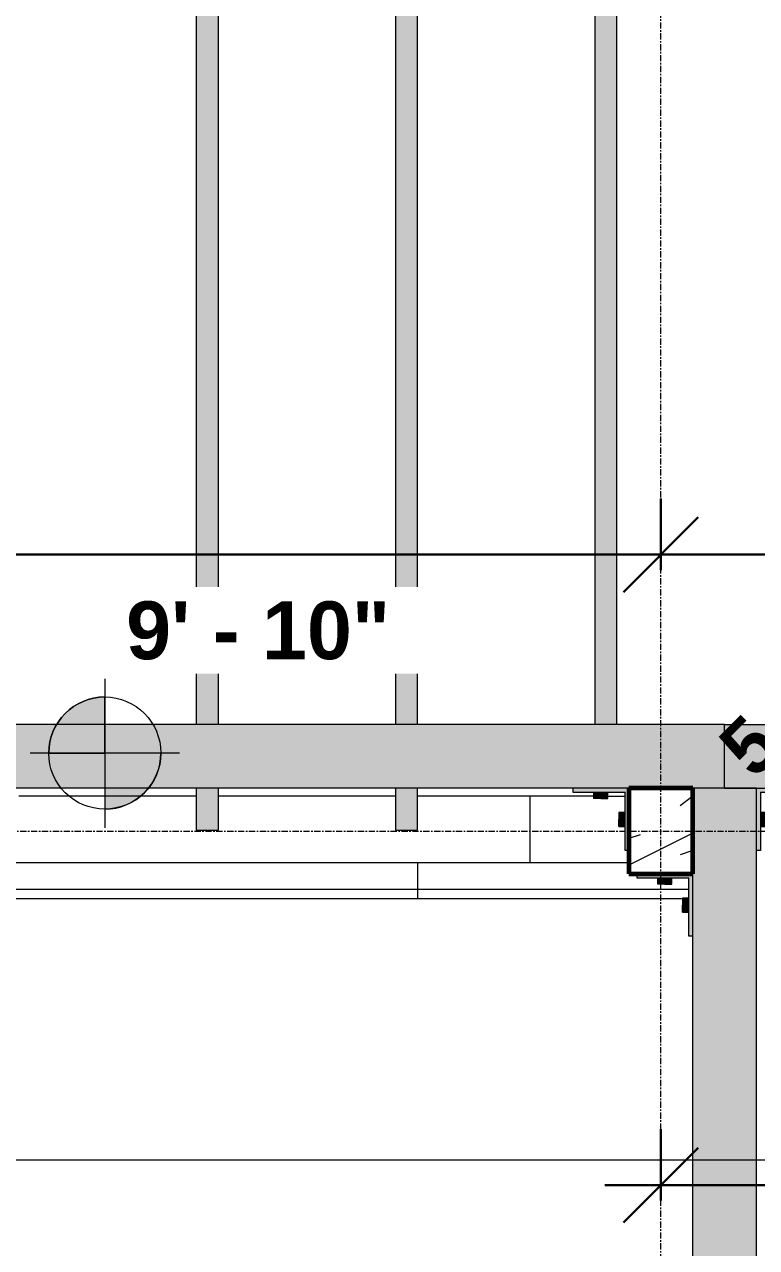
# Model space of a CAD drawing. Header units: inches. Extents: x -3226 to -1722, y 8184 to 8997.
# Drawn here: x -2484.4 to -2425.6, y 8593.1 to 8691.3 of the extents above; entities that cross this region are included whole.
import ezdxf

# ---------------------------------------------------------------- set-up
doc = ezdxf.new("R2010")
doc.units = ezdxf.units.IN
doc.header["$MEASUREMENT"] = 0
doc.linetypes.add('Grid Line 1_2_', pattern=[0.8749999999999999, 0.4999999999999999, -0.125, 0.125, -0.125])
for name, color, linetype, lineweight in [('A-ANNO-DIMS-1', 211, 'Continuous', 30), ('G-ANNO-DIMS', 111, 'Continuous', 9), ('G-ANNO-SYMB', 111, 'Continuous', 9), ('I-WALL', 2, 'Continuous', 18), ('S-BEAM', 12, 'Continuous', 9), ('S-BEAM-1', 63, 'Continuous', 9), ('S-BEAM-2', 143, 'Continuous', 9), ('S-COLS', 52, 'Continuous', 9), ('S-COLS-1', 7, 'Continuous', 9), ('S-COLS-2', 52, 'Continuous', 60), ('S-COLS-IDEN', 171, 'Continuous', 9), ('S-FSTN', 2, 'Continuous', 9), ('S-GRID-1', 1, 'Grid Line 1_2_', 9)]:
    doc.layers.add(name, color=color, linetype=linetype, lineweight=lineweight)
doc.styles.add('Arial_B', font='arialbd.ttf', dxfattribs={"height": 4.642857142857141})
doc.styles.add('Century Gothic_B', font='GOTHICB.TTF', dxfattribs={"height": 4.499999999999996})
doc.dimstyles.new('OD__1__Tol__', dxfattribs={"dimscale": 12, "dimtxt": 4.698757213728865, "dimasz": 0.5, "dimexe": 0.375, "dimexo": 0.2500000000000001, "dimgap": 0.06250000000000001, "dimtad": 1, "dimdec": 0, "dimzin": 3, "dimdsep": 46, "dimlunit": 4, "dimtxsty": 'Century Gothic_B', "dimblk1": 'OBLIQUE', "dimblk2": 'OBLIQUE', "dimsah": 1, "dimcen": 0.09, "dimdle": 0.375, "dimazin": 0, "dimtfac": 1, "dimtdec": 4, "dimtix": 1, "dimtmove": 0, "dimatfit": 3, "dimfxl": 1, "dimtvp": 1, "dimtfill": 1, "dimfrac": 2, "dimtolj": 1, "dimtzin": 0, "dimlwd": 30, "dimlwe": 30, "dimarcsym": 2})

# ---------------------------------------------------------------- blocks, each defined once
blk = doc.blocks.new('Dimension Lumber - GLULAM - 5_125 in_ x 15 in_-2273012-FRAMING - 2ND FLOOR')
at = {"layer": 'S-BEAM-1'}
blk.add_hatch(color=256, dxfattribs=at).paths.add_polyline_path([(143.5625000000022, 2.562499999999033), (53.00895183964993, 2.562499999998095), (53.07662427907717, 2.399124278933726), (53.41250000014087, 2.259999999997262), (55.4475000001409, 2.259999999997262), (55.4475000001409, 1.859999999997285), (50.17750000014092, 1.859999999997285), (50.17750000014092, 2.259999999997262), (52.21250000014103, 2.259999999997262), (52.56014547301802, 2.427538973387555), (52.61604816063188, 2.562499999998095), (-143.5624999999961, 2.562499999995964), (-143.5624999999961, -2.562500000007219), (143.5625000000023, -2.562500000004149)], flags=0)
at = {"layer": 'S-BEAM'}
for p, q in [((-143.5624999999991, 2.562499999999959), (-143.5624999999991, -2.562500000000172)), ((-143.562499999999, 2.562499999999959), (-141.0000000000002, 2.562499999999959)), ((-135.8750000000003, 2.562499999999959), (47.5625000002042, 2.562499999999959)), ((-143.562499999999, -2.562500000000172), (143.562499999999, -2.562500000000172))]:
    blk.add_line(p, q, dxfattribs=at)
blk = doc.blocks.new('Dimension Lumber - GLULAM - 5_125 in_ x 15 in_-2273401-FRAMING - 2ND FLOOR')
at = {"layer": 'S-BEAM-1'}
blk.add_hatch(color=256, dxfattribs=at).paths.add_polyline_path([(24.7600049736418, -2.56249999999639), (56.37499999999766, -2.562499999996049), (56.37499999999766, 2.562500000005087), (-42.62500000000301, 2.562500000004149), (-42.62500000000301, -2.562499999994855), (-26.98443985661003, -2.562499999996816)], flags=0)
at = {"layer": 'S-BEAM'}
for p, q in [((-42.62500000000059, 2.562499999999959), (56.37500000000005, 2.562499999999959)), ((56.37500000000005, -2.562500000000172), (56.37500000000005, 2.562499999999959)), ((-42.62500000000059, -2.562500000000172), (51.24999999999695, -2.562500000000172))]:
    blk.add_line(p, q, dxfattribs=at)
blk = doc.blocks.new('Dimension Lumber - GLULAM - 5_125 in_ x 15 in_-2273031-FRAMING - 2ND FLOOR')
at = {"layer": 'S-BEAM-1'}
h = blk.add_hatch(color=256, dxfattribs=at)
h.paths.add_polyline_path([(115.7187500000108, 2.56249999999784), (88.28125016774747, 2.56249999999801), (88.2812501677473, -2.56250000000432), (115.7187500000106, -2.56250000000449)], flags=0)
h.paths.add_polyline_path([(83.15625016774293, 2.562499999998181), (-115.7187500000181, 2.562500000000056), (-115.7187500000164, -2.562500000002273), (83.15625016774275, -2.562500000004149)], flags=0)
at = {"layer": 'S-BEAM'}
for p, q in [((-115.7187500000142, 2.562500000000172), (-115.7187500000142, -6.931122342734851e-13)), ((83.15625016775054, 2.562500000000172), (-115.7187500000143, 2.562500000000172)), ((76.28125016774682, -2.562499999999959), (-108.8437500000121, -2.562499999999959))]:
    blk.add_line(p, q, dxfattribs=at)
blk = doc.blocks.new('Timber-Column - 5 1_8_ x 6 7_8_ GLULAM COL_-1961977-FRAMING - 2ND FLOOR')
at = {"layer": 'S-COLS-1'}
h = blk.add_hatch(dxfattribs=at)
h.set_pattern_fill('FP_19', color=256, style=0, pattern_type=2)
h.set_pattern_definition([(216.87, (2436.535, -4163.885), (23.98977142872239, 15.99364285576162), [3.998, -35.986]), (206.565, (2441.333, -4166.284000000001), (-7.997080657381741, -7.996619158077422), [8.941, -8.941]), (198.435, (2441.333, -4170.282999999999), (-15.99384457876375, -7.997098260641131), [5.057999999999999, -20.23])])
h.paths.add_polyline_path([(-2.562500000001591, -3.43749999999747), (2.56249999999784, -3.43749999999747), (2.56249999999784, 3.437500000003098), (-2.562500000001591, 3.437500000003098), (-2.562500000001591, -2.562500000000397)], flags=0)
at = {"layer": 'S-COLS-2'}
for p, q in [((-2.562500000000005, 3.437499999999996), (-2.562500000000005, -3.4375)), ((2.562499999999993, 3.437499999999996), (-2.562500000000005, 3.437499999999996)), ((2.562499999999993, -3.4375), (2.562499999999993, 3.437499999999996)), ((-2.562500000000005, -3.4375), (2.562499999999993, -3.4375))]:
    blk.add_line(p, q, dxfattribs=at)
blk = doc.blocks.new('060523 - W_P_C - Fastenings - Column Base _ Top with X Bracing - Custom - CUSTOM - L5_x5_x5_16_x13_ - RAW STEEL-2278160-FRAMING - 2ND FLOOR')
at = {"layer": 'S-FSTN'}
for points in [[(3.749999999997015, 1.937499999998408), (3.749999999997015, 2.249999999998635), (3.437499999997385, 2.249999999998635), (3.43749999999747, -2.250000000001875), (3.749999999997015, -2.250000000001875), (3.74999999999693, -0.2941622717355016)], [(8.437499999997014, 1.937499999998408), (8.437499999997014, 2.249999999998635), (3.749999999997015, 2.249999999998635), (3.749999999997015, 1.937499999998408), (7.281505132330351, 1.937499999998408)], [(5.937499999994514, 1.937499999998408), (5.374999999994599, 1.937499999998408), (5.374999999994599, 1.437499999999716), (5.937499999994514, 1.437499999999716)], [(6.499999999995111, 1.937499999998408), (5.937499999994514, 1.937499999998408), (5.937499999994514, 1.437499999999716), (6.499999999995111, 1.437499999999716)], [(4.249999999995622, 0.562500000000682), (3.74999999999693, 0.562500000000682), (3.74999999999693, 6.821210263296961e-13), (4.249999999995622, 8.526512829121201e-13)], [(4.249999999995622, -0.5624999999998294), (4.249999999995622, 8.526512829121201e-13), (3.74999999999693, 6.821210263296961e-13), (3.74999999999693, -0.5624999999998294), (4.062499999998606, -0.5624999999998294)]]:
    blk.add_hatch(color=256, dxfattribs=at).paths.add_polyline_path(points, flags=0)
for p, q in [((8.437500000000323, 2.250000000000361), (8.437500000000323, 1.937500000000361)), ((8.437500000000323, 1.937500000000361), (3.750000000000326, 1.937500000000363)), ((3.75000000000028, -2.249999999999757), (3.750000000000272, 1.937500000000363)), ((5.374999999997893, 1.937500000001725), (5.374999999997893, 1.437500000001736)), ((5.374999999997893, 1.437500000001736), (5.937499999997687, 1.437500000001741)), ((5.937499999997686, 1.437500000001741), (5.937499999997686, 1.93750000000173)), ((6.499999999998385, 1.437500000001735), (5.937499999997687, 1.437500000001741)), ((6.499999999998385, 1.437500000001735), (6.499999999998385, 1.937500000001724)), ((4.249999999998907, 0.5625000000026904), (3.749999999998917, 0.5625000000026895)), ((3.749999999998912, 2.894198908863515e-12), (4.249999999998901, 2.895142598434447e-12)), ((4.2499999999989, 2.895100825739405e-12), (4.249999999998907, 0.5625000000026904)), ((4.2499999999989, 2.895100825739405e-12), (4.249999999998908, -0.5624999999978013)), ((4.249999999998909, -0.5624999999978013), (3.74999999999892, -0.5624999999978023)), ((3.43750000000028, -2.249999999999758), (3.750000000000279, -2.249999999999757))]:
    blk.add_line(p, q, dxfattribs=at)
blk = doc.blocks.new('060523 - W_P_C - Fastenings - Column Base _ Top with X Bracing - Custom - CUSTOM - L5_x5_x5_16_x13_ - RAW STEEL-V28-FRAMING - 2ND FLOOR')
at = {"layer": 'S-FSTN'}
for points in [[(3.749999999995907, -1.937500000003268), (3.749999999995822, 2.249999999996845), (3.437499999997555, 2.249999999996845), (3.437499999997555, -2.250000000002984), (3.749999999995907, -2.250000000002984)], [(4.249999999994514, 0.562499999994884), (3.749999999995822, 0.562499999994884), (3.749999999995822, -5.712763595511205e-12), (4.249999999994514, -5.798028723802417e-12)], [(4.249999999994514, -5.798028723802417e-12), (3.749999999995822, -5.712763595511205e-12), (3.749999999995822, -0.5625000000056274), (4.249999999994514, -0.5625000000056274)], [(8.437499999995905, -1.937500000003268), (3.749999999995907, -1.937500000003268), (3.749999999995907, -2.250000000002984), (8.437499999995905, -2.250000000002984)], [(5.937499999993405, -1.937500000003268), (5.92132380967456, -1.437500000004661), (5.374999999993491, -1.437500000004661), (5.374999999993491, -1.937500000003268), (5.840442858079995, -1.937500000003268)], [(6.499999999994002, -1.437500000004661), (5.937499999993405, -1.437500000004661), (5.937499999993405, -1.937500000003268), (6.499999999994002, -1.937500000003268)]]:
    blk.add_hatch(color=256, dxfattribs=at).paths.add_polyline_path(points, flags=0)
for p, q in [((3.750000000000279, 2.249999999999757), (3.43750000000028, 2.249999999999758)), ((3.750000000000272, -1.937500000000363), (3.75000000000028, 2.249999999999757)), ((3.74999999999892, 0.5624999999978023), (4.249999999998909, 0.5624999999978013)), ((4.249999999998908, 0.5624999999978013), (4.2499999999989, -2.895100825739405e-12)), ((4.249999999998901, -2.895142598434447e-12), (3.749999999998912, -2.894198908863515e-12)), ((3.749999999998917, -0.5625000000026895), (4.249999999998907, -0.5625000000026904)), ((4.249999999998907, -0.5625000000026904), (4.2499999999989, -2.895100825739405e-12)), ((3.750000000000326, -1.937500000000363), (8.437500000000323, -1.937500000000361)), ((5.937499999997687, -1.437500000001741), (5.374999999997893, -1.437500000001736)), ((5.374999999997893, -1.437500000001736), (5.374999999997893, -1.937500000001725)), ((5.937499999997686, -1.93750000000173), (5.937499999997686, -1.437500000001741)), ((5.937499999997687, -1.437500000001741), (6.499999999998385, -1.437500000001735)), ((6.499999999998385, -1.937500000001724), (6.499999999998385, -1.437500000001735)), ((8.437500000000323, -1.937500000000361), (8.437500000000323, -2.250000000000361))]:
    blk.add_line(p, q, dxfattribs=at)
blk = doc.blocks.new('Plywood Web Joist - 11 7_8_ TJI360 _ 16_ O_C_-1967457-FRAMING - 2ND FLOOR')
at = {"layer": 'S-BEAM-2'}
blk.add_hatch(color=256, dxfattribs=at).paths.add_polyline_path([(119.1874999999947, 0.8749999999986925), (-115.5000000000039, 0.8749999999983514), (-115.5000000000039, -0.8750000000021031), (119.1874999999947, -0.875000000001762)], flags=0)
at = {"layer": 'S-BEAM'}
for p, q in [((-115.5000000000011, 0.8749999999999303), (119.1874999999996, 0.8749999999999303)), ((-115.5000000000011, -0.8750000000000687), (119.1874999999996, -0.8750000000000687))]:
    blk.add_line(p, q, dxfattribs=at)
blk = doc.blocks.new('Plywood Web Joist - 11 7_8_ TJI360 _ 16_ O_C_-V38-FRAMING - 2ND FLOOR')
at = {"layer": 'S-BEAM-2'}
h = blk.add_hatch(color=256, dxfattribs=at)
h.paths.add_polyline_path([(124.7187499999969, -0.8750000000021031), (124.7187499999969, 0.874999999998522), (121.3437499999965, 0.874999999998522), (121.3437499999965, -0.8750000000021031)], flags=0)
h.paths.add_polyline_path([(116.2187499999934, 0.874999999998522), (-118.4687500000027, 0.8749999999981809), (-118.4687500000027, -0.8750000000024442), (116.2187499999934, -0.8750000000021031)], flags=0)
at = {"layer": 'S-BEAM'}
for p, q in [((-118.46875, 0.8749999999999303), (116.2187499999995, 0.8749999999999303)), ((121.3437499999996, 0.8749999999999303), (124.7187500000002, 0.8749999999999303)), ((124.7187500000002, -0.8750000000000687), (124.7187500000002, 0.8749999999999302)), ((-118.46875, -0.8750000000000687), (116.2187499999995, -0.8750000000000687)), ((121.3437499999996, -0.8750000000000687), (124.7187500000002, -0.8750000000000687))]:
    blk.add_line(p, q, dxfattribs=at)
blk = doc.blocks.new('_Oblique')
at = {"color": 0, "linetype": 'ByBlock', "lineweight": -2}
blk.add_line((-0.5, -0.5), (0.5, 0.5), dxfattribs=at)
blk = doc.blocks.new('DIMBLOCK1-FRAMING - 2ND FLOOR')
at = {"layer": 'A-ANNO-DIMS-1', "color": 0, "lineweight": 30, "transparency": 16777216}
for p, q in [((-2433.336683847667, 8596.90720452297), (-2433.336683847667, 8602.649845210088)), ((-2331.774183847667, 8596.90720452297), (-2331.774183847667, 8602.649845210088)), ((-2327.274183847667, 8598.149845210088), (-2437.836683847667, 8598.149845210088))]:
    blk.add_line(p, q, dxfattribs=at)
at = {"layer": 'Defpoints', "color": 0, "transparency": 16777216}
for p in [(-2433.336683847667, 8598.149845210088), (-2433.336683847667, 8593.90720452297), (-2331.774183847667, 8593.90720452297)]:
    blk.add_point(p, dxfattribs=at)
at = {"layer": 'A-ANNO-DIMS-1', "color": 0, "lineweight": 30, "transparency": 16777216, "xscale": 5.999999999999999, "yscale": 5.999999999999999, "zscale": 5.999999999999999, "rotation": 180}
blk.add_blockref('_Oblique', (-2433.336683847667, 8598.149845210088), dxfattribs=at)
at = {"layer": 'A-ANNO-DIMS-1', "color": 0, "lineweight": 30, "transparency": 16777216, "xscale": 5.999999999999999, "yscale": 5.999999999999999, "zscale": 5.999999999999999}
blk.add_blockref('_Oblique', (-2331.774183847667, 8598.149845210088), dxfattribs=at)
at = {"layer": 'A-ANNO-DIMS-1', "color": 0, "transparency": 16777216, "insert": (-2382.555433847667, 8601.263033534831), "char_height": 4.499999999999996, "attachment_point": 5, "style": 'Century Gothic_B', "bg_fill": 3, "box_fill_scale": 1.25, "bg_fill_color": 256, "bg_fill_true_color": 13158600, "bg_fill_transparency": 0}
blk.add_mtext('\\A1;8\'-6"', dxfattribs=at)
blk = doc.blocks.new('DIMBLOCK5-FRAMING - 2ND FLOOR')
at = {"layer": 'A-ANNO-DIMS-1', "color": 0, "lineweight": 30, "transparency": 16777216}
for p, q in [((-2433.336683847667, 8647.513882881867), (-2433.336683847667, 8653.256523568987)), ((-2331.774183847667, 8647.513882881867), (-2331.774183847667, 8653.256523568987)), ((-2327.274183847667, 8648.756523568987), (-2437.836683847667, 8648.756523568987))]:
    blk.add_line(p, q, dxfattribs=at)
at = {"layer": 'Defpoints', "color": 0, "transparency": 16777216}
for p in [(-2433.336683847667, 8648.756523568987), (-2433.336683847667, 8644.513882881867), (-2331.774183847667, 8644.513882881867)]:
    blk.add_point(p, dxfattribs=at)
at = {"layer": 'A-ANNO-DIMS-1', "color": 0, "lineweight": 30, "transparency": 16777216, "xscale": 5.999999999999999, "yscale": 5.999999999999999, "zscale": 5.999999999999999, "rotation": 180}
blk.add_blockref('_Oblique', (-2433.336683847667, 8648.756523568987), dxfattribs=at)
at = {"layer": 'A-ANNO-DIMS-1', "color": 0, "lineweight": 30, "transparency": 16777216, "xscale": 5.999999999999999, "yscale": 5.999999999999999, "zscale": 5.999999999999999}
blk.add_blockref('_Oblique', (-2331.774183847667, 8648.756523568987), dxfattribs=at)
at = {"layer": 'A-ANNO-DIMS-1', "color": 0, "transparency": 16777216, "insert": (-2382.555433847667, 8651.86971189373), "char_height": 4.499999999999996, "attachment_point": 5, "style": 'Century Gothic_B', "bg_fill": 3, "box_fill_scale": 1.25, "bg_fill_color": 256, "bg_fill_true_color": 13158600, "bg_fill_transparency": 0}
blk.add_mtext('\\A1;8\'-6"', dxfattribs=at)
blk = doc.blocks.new('DIMBLOCK6-FRAMING - 2ND FLOOR')
at = {"layer": 'A-ANNO-DIMS-1', "color": 0, "lineweight": 30, "transparency": 16777216}
for p, q in [((-2621.89918384787, 8647.513882881867), (-2621.89918384787, 8653.256523568985)), ((-2433.336683847667, 8647.513882881867), (-2433.336683847667, 8653.256523568985)), ((-2428.836683847667, 8648.756523568985), (-2626.39918384787, 8648.756523568985))]:
    blk.add_line(p, q, dxfattribs=at)
at = {"layer": 'Defpoints', "color": 0, "transparency": 16777216}
for p in [(-2621.89918384787, 8648.756523568985), (-2621.89918384787, 8644.513882881867), (-2433.336683847667, 8644.513882881867)]:
    blk.add_point(p, dxfattribs=at)
at = {"layer": 'A-ANNO-DIMS-1', "color": 0, "lineweight": 30, "transparency": 16777216, "xscale": 5.999999999999999, "yscale": 5.999999999999999, "zscale": 5.999999999999999, "rotation": 180}
blk.add_blockref('_Oblique', (-2621.89918384787, 8648.756523568985), dxfattribs=at)
at = {"layer": 'A-ANNO-DIMS-1', "color": 0, "lineweight": 30, "transparency": 16777216, "xscale": 5.999999999999999, "yscale": 5.999999999999999, "zscale": 5.999999999999999}
blk.add_blockref('_Oblique', (-2433.336683847667, 8648.756523568985), dxfattribs=at)
at = {"layer": 'A-ANNO-DIMS-1', "color": 0, "transparency": 16777216, "insert": (-2527.617933847769, 8651.869711893729), "char_height": 4.499999999999996, "attachment_point": 5, "style": 'Century Gothic_B', "bg_fill": 3, "box_fill_scale": 1.25, "bg_fill_color": 256, "bg_fill_true_color": 13158600, "bg_fill_transparency": 0}
blk.add_mtext('\\A1;15\'-9"', dxfattribs=at)
blk = doc.blocks.new('Spot Elevations - Spot Elevation - Target Filled-1560264-FRAMING - 2ND FLOOR')
at = {"layer": 'G-ANNO-DIMS'}
h = blk.add_hatch(color=256, dxfattribs=at)
edge = h.paths.add_edge_path(flags=0)
edge.add_line((1.249000902703301e-16, 0), (-0.09374999999999985, 0))
edge.add_arc((5.724587470723462e-16, -3.434752482434078e-16), 0.09375000000000037, 90.00000000000063, 180.0000000000002, ccw=False)
edge.add_line((1.249000902703301e-16, 0.09375000000000007), (1.249000902703301e-16, 0))
h = blk.add_hatch(color=256, dxfattribs=at)
edge = h.paths.add_edge_path(flags=0)
edge.add_line((1.249000902703301e-16, 0), (0.09375000000000029, 0))
edge.add_arc((2.289834988289385e-16, 6.245004513516504e-17), 0.09374999999999996, 269.99999999999955, 359.99999999999966, ccw=False)
edge.add_line((1.249000902703301e-16, -0.09375), (1.249000902703301e-16, 0))
for p, q in [((-2.706168622523819e-16, 0.1243846875261664), (-2.706168622523819e-16, -0.125)), ((1.249000902703301e-16, 0), (1.249000902703301e-16, 0.09375000000000007)), ((0.1250000000000001, 7.067913962433002e-16), (-0.1249999999999998, 7.067913962433002e-16)), ((-0.09374999999999985, 0), (1.249000902703301e-16, 0)), ((1.249000902703301e-16, 0), (1.249000902703301e-16, -0.09375)), ((0.09375000000000029, 0), (1.249000902703301e-16, 0))]:
    blk.add_line(p, q, dxfattribs=at)
blk.add_circle((1.249000902703301e-16, 0), 0.09375000000000007, dxfattribs=at)
for centre, radius, start, end in [((5.724587470723462e-16, -3.434752482434078e-16), 0.09375000000000037, 90.00000000000026, 179.9999999999999), ((2.289834988289385e-16, 6.245004513516504e-17), 0.09374999999999996, 269.9999999999992, 359.9999999999993)]:
    blk.add_arc(centre, radius, start, end, dxfattribs=at)

msp = doc.modelspace()

# ---------------------------------------------------------------- linework, layer by layer
at = {"layer": 'G-ANNO-SYMB'}
msp.add_line((-3196.82700310181, 8600.16698472336), (-1800.378008586268, 8600.166984723357), dxfattribs=at)
at = {"layer": 'I-WALL'}
for p, q in [((-2470.649183847662, 8629.381881505387), (-2484.899183847661, 8629.381881505387)), ((-2454.649183847662, 8629.381881505387), (-2468.899183847662, 8629.381881505387)), ((-2438.711683847666, 8629.381881505387), (-2452.899183847661, 8629.381881505387)), ((-2443.860642675766, 8629.381881505387), (-2443.860642675766, 8624.006881505386)), ((-2437.586683847663, 8629.381881505387), (-2436.211683847665, 8629.381881505387)), ((-2435.899183847665, 8624.006881505386), (-2514.932873569755, 8624.006881505386)), ((-2452.891838609862, 8624.006881505386), (-2452.891838609862, 8621.131881505387)), ((-2431.086683847665, 8621.881881505387), (-2535.649183847108, 8621.881881505387)), ((-2431.586683847665, 8621.131881505387), (-2623.64918384787, 8621.131881505387))]:
    msp.add_line(p, q, dxfattribs=at)
at = {"layer": 'S-GRID-1'}
for p, q in [((-2433.336683847666, 8230.729629666275), (-2433.336683847667, 8939.787379711708)), ((-3180.417496703272, 8626.56938150539), (-1746.226637471095, 8626.569381505386))]:
    msp.add_line(p, q, dxfattribs=at)

# ---------------------------------------------------------------- block references
at = {"layer": 'G-ANNO-DIMS', "xscale": 47.99999999999997, "yscale": 47.99999999999997, "zscale": 47.99999999999997}
msp.add_blockref('Spot Elevations - Spot Elevation - Target Filled-1560264-FRAMING - 2ND FLOOR', (-2477.990917464504, 8632.82963645651), dxfattribs=at)
at = {"layer": 'S-BEAM'}
for name, p, rotation in [('Plywood Web Joist - 11 7_8_ TJI360 _ 16_ O_C_-V38-FRAMING - 2ND FLOOR', (-2469.774183847661, 8751.350631505387), 269.9999999999999), ('Plywood Web Joist - 11 7_8_ TJI360 _ 16_ O_C_-V38-FRAMING - 2ND FLOOR', (-2453.774183847661, 8751.350631505387), 269.9999999999999), ('Plywood Web Joist - 11 7_8_ TJI360 _ 16_ O_C_-1967457-FRAMING - 2ND FLOOR', (-2437.774183847661, 8754.319381505387), 269.9999999999999), ('Dimension Lumber - GLULAM - 5_125 in_ x 15 in_-2273012-FRAMING - 2ND FLOOR', (-2571.774183847665, 8632.56938150539), 180), ('Dimension Lumber - GLULAM - 5_125 in_ x 15 in_-2273031-FRAMING - 2ND FLOOR', (-2428.211683847665, 8514.288131505375), 270.0000000000005)]:
    msp.add_blockref(name, p, dxfattribs=dict(at, rotation=rotation))
msp.add_blockref('Dimension Lumber - GLULAM - 5_125 in_ x 15 in_-2273401-FRAMING - 2ND FLOOR', (-2385.586683847665, 8632.569381505387), dxfattribs=at)
at = {"layer": 'S-COLS'}
msp.add_blockref('Timber-Column - 5 1_8_ x 6 7_8_ GLULAM COL_-1961977-FRAMING - 2ND FLOOR', (-2433.336683847665, 8626.569381505387), dxfattribs=at)
at = {"layer": 'S-FSTN'}
for name, p, rotation in [('060523 - W_P_C - Fastenings - Column Base _ Top with X Bracing - Custom - CUSTOM - L5_x5_x5_16_x13_ - RAW STEEL-2278160-FRAMING - 2ND FLOOR', (-2438.149183847665, 8633.44438150539), 269.9999999999999), ('060523 - W_P_C - Fastenings - Column Base _ Top with X Bracing - Custom - CUSTOM - L5_x5_x5_16_x13_ - RAW STEEL-V28-FRAMING - 2ND FLOOR', (-2423.399183847665, 8633.444381505406), 269.9999999999997), ('060523 - W_P_C - Fastenings - Column Base _ Top with X Bracing - Custom - CUSTOM - L5_x5_x5_16_x13_ - RAW STEEL-2278160-FRAMING - 2ND FLOOR', (-2433.024183847665, 8626.569381505406), 269.9999999999999)]:
    msp.add_blockref(name, p, dxfattribs=dict(at, rotation=rotation))

# ---------------------------------------------------------------- texts
at = {"layer": 'S-COLS-IDEN', "insert": (-2429.012749150598, 8633.820394616887), "char_height": 4.499999999999996, "width": 104.8379999999999, "attachment_point": 1, "rotation": 45, "style": 'Century Gothic_B'}
msp.add_mtext('5 1/8" x 6 7/8" GLULAM COL.', dxfattribs=at)

# ---------------------------------------------------------------- next in the draw order: dimensions: what is measured, and where the dimension line sits
at = {"layer": 'A-ANNO-DIMS-1'}
for base, p1, p2, override, picture, middle in [((-2433.336683847667, 8648.756523568987), (-2331.774183847667, 8644.513882881867), (-2433.336683847667, 8644.513882881867), {"dimpost": '<>', "dimfxl": 101.5625000000005}, 'DIMBLOCK5-FRAMING - 2ND FLOOR', (-2382.555433847667, 8651.86971189373)), ((-2433.336683847667, 8598.149845210088), (-2331.774183847667, 8593.90720452297), (-2433.336683847667, 8593.90720452297), {"dimpost": '<>', "dimfxl": 101.5625}, 'DIMBLOCK1-FRAMING - 2ND FLOOR', (-2382.555433847667, 8601.263033534831))]:
    dim = msp.add_linear_dim(base=base, p1=p1, p2=p2, dimstyle='OD__1__Tol__', override=override, dxfattribs=at)
    dim.commit()
    dim.dimension.update_dxf_attribs({"geometry": picture, "text_midpoint": middle})

# ---------------------------------------------------------------- next in the draw order: dimensions: what is measured, and where the dimension line sits
dim = msp.add_linear_dim(base=(-2621.89918384787, 8648.756523568985), p1=(-2433.336683847667, 8644.513882881867), p2=(-2621.89918384787, 8644.513882881867), angle=5.527101931830808e-13, dimstyle='OD__1__Tol__', override={"dimpost": '<>', "dimfxl": 188.5625000002024}, dxfattribs=at)
dim.commit()
dim.dimension.update_dxf_attribs({"geometry": 'DIMBLOCK6-FRAMING - 2ND FLOOR', "text_midpoint": (-2527.617933847769, 8651.869711893729)})

# ---------------------------------------------------------------- next in the draw order: texts
at = {"layer": 'G-ANNO-DIMS', "insert": (-2476.274992069958, 8645.002882699308), "char_height": 4.642857142857141, "width": 24.68177905308464, "attachment_point": 1, "line_spacing_factor": 0.9417779076525878, "style": 'Arial_B', "bg_fill": 3, "box_fill_scale": 1.25, "bg_fill_color": 256, "bg_fill_true_color": 13158600, "bg_fill_transparency": 0}
msp.add_mtext('9\' - 10"', dxfattribs=at)

doc.saveas('drawing.dxf')
